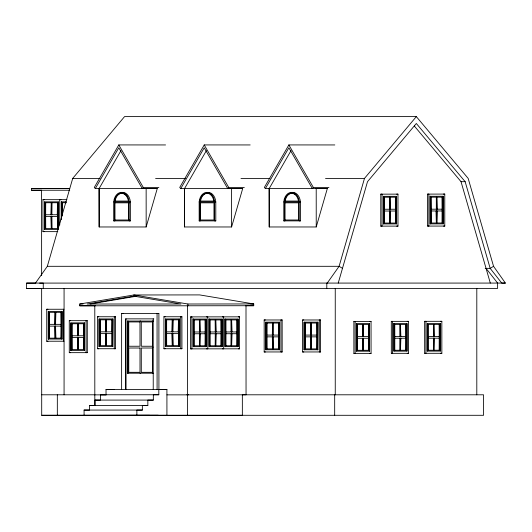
<?xml version="1.0" encoding="UTF-8"?>
<svg xmlns="http://www.w3.org/2000/svg" width="532" height="532" viewBox="0 0 532 532"><rect width="100%" height="100%" fill="white"/><g stroke="black" fill="none" stroke-linecap="round" stroke-linejoin="round"><path stroke-width="0.8" d="M121.622 389.431L121.635 313.541L123.464 313.534M114.526 201.056L114.752 199.706A9.802 7.115 89.9 0 1 121.436 193.249A9.802 7.115 89.9 0 1 128.132 199.706L128.358 201.056L114.526 201.056L115.138 201.056L115.364 199.706A9.802 7.115 89.9 0 1 126.816 195.769M199.965 201.056L200.192 199.706A9.802 7.115 89.9 0 1 206.875 193.249A9.802 7.115 89.9 0 1 213.565 199.706L213.791 201.056L214.403 201.056L199.965 201.056L200.577 201.056L200.797 199.706A9.802 7.115 89.9 0 1 207.487 193.249M299.037 201.056L284.6 201.056L284.82 199.706A9.802 7.115 89.9 0 1 291.509 193.249A9.802 7.115 89.9 0 1 298.199 199.706L298.425 201.056M35.484 283.084L47.335 266.306L72.711 178.4L124.555 116.608L416.33 116.608L468.173 178.4L493.55 266.306L505.4 283.077L501.743 283.077L490.178 268.367L465.154 181.678L416.33 123.49L367.506 181.678L338.232 283.077M120.957 150.636L99.105 188.561L99.125 226.971L146.167 226.971L157.259 188.547L142.277 188.561L118.796 147.776L95.295 188.561L94.29 187.457L118.796 144.923L165.558 144.943M206.396 150.636L184.544 188.561L184.564 226.971L231.6 226.971L242.692 188.547L227.716 188.561L204.228 147.776L180.734 188.561L179.723 187.457L204.228 144.923L250.173 144.943M291.024 150.636L269.179 188.561L269.192 226.971L316.234 226.971L327.326 188.547L265.362 188.561L264.357 187.457L288.863 144.923L334.808 144.943M416.33 116.608L364.48 178.4L339.103 266.306L327.253 283.084M265.362 188.561L288.863 147.776L312.344 188.561L313.355 187.457L328.942 187.463M142.277 188.561L143.288 187.457L158.875 187.463M227.716 188.561L228.72 187.457L244.308 187.463M493.55 266.306L490.178 268.367L485.204 268.367M133.811 296.144L87.162 304.011L180.933 304.011L133.811 296.144L136.857 296.138L90.214 304.005M133.811 294.981L187.902 304.011L187.902 305.787L79.727 305.787L79.727 304.011L133.811 294.981L199.64 294.908L253.731 303.938L253.724 305.714L187.49 305.774M69.699 190.237L31.568 190.237L31.568 188.461L69.612 188.421M157.259 188.547L95.295 188.561M242.692 188.547L180.734 188.561M316.154 188.561L327.326 188.547M31.568 190.237L41.489 190.223M380.786 194.153L397.969 194.14L397.983 226.113L380.799 226.127L380.786 194.153L382.076 194.153L382.089 226.127L380.799 226.127M427.588 194.107L444.772 194.087L444.785 226.06L427.608 226.08L427.588 194.107L428.878 194.107L428.892 226.08L427.608 226.08M383.412 196.335L396.466 196.321L396.48 223.932L383.426 223.945L383.412 196.335L383.426 223.945M430.215 196.281L443.269 196.268L443.282 223.886L430.228 223.899L430.215 196.281L430.228 223.899M384.164 197.219L384.177 223.061L384.164 197.219L389.557 197.212L389.564 209.249M390.249 209.249L390.003 197.212L395.389 197.206L395.402 223.048L390.016 223.054L390.255 211.018M430.973 197.173L431.146 223.008L430.973 197.173L436.36 197.166L436.366 209.196L436.36 197.166M437.058 209.196L436.805 197.166L442.198 197.159L442.212 222.994L436.819 223.001L437.058 210.971M57.769 231.639L42.972 231.639L42.952 199.666L44.176 199.666M60.947 199.666L59.73 199.666L59.737 225.083M284.6 201.056L285.205 201.056L285.431 199.706A9.802 7.115 89.9 0 1 292.115 193.249M44.535 201.847L44.555 229.458L44.535 201.847L58.301 201.847L58.314 228.647M58.301 201.847L58.314 229.458L44.555 229.458M61.32 219.709L61.313 201.847L61.473 218.087M130.36 201.941L113.722 201.941L113.728 220.88L130.367 220.88L130.353 201.941A10.7 7.767 89.9 0 0 120.751 192.67M215.793 201.941L199.154 201.941L199.168 220.88L215.806 220.88L215.793 201.941A10.693 7.761 89.9 0 0 206.19 192.677M300.427 201.941L283.789 201.941L283.795 220.88L300.434 220.88L300.427 201.941A10.7 7.767 89.9 0 0 290.818 192.67M51.105 216.537L51.338 228.574L45.672 228.574L45.659 202.732L45.586 216.537L57.489 216.537L57.496 228.574L57.483 202.732L57.263 214.762M51.105 214.762L51.325 202.732L51.178 214.762M51.817 202.732L51.744 214.762L51.817 202.732L57.483 202.732M62.357 215.945L62.43 202.732L62.59 213.964M114.367 202.832L114.972 202.832L114.985 219.995L114.373 219.995L114.367 202.832L129.143 202.832L128.531 202.832L128.538 219.995L129.15 219.995L114.373 219.995M199.799 202.832L200.411 202.832L200.418 219.995L199.813 219.995L199.799 202.832L213.97 202.832L213.977 219.995L199.813 219.995M284.434 202.832L285.046 202.832L285.052 219.995L284.44 219.995L284.434 202.832L298.598 202.832L298.612 219.995L284.44 219.995M384.171 209.256L395.476 209.242L395.389 197.206M430.98 209.202L442.285 209.189L442.285 210.965L430.98 210.978M384.177 211.024L395.482 211.018L395.402 223.048M45.586 216.537L45.672 228.574M113.728 220.88L114.912 220.88M130.367 220.88L129.183 220.88L129.176 201.941A10.7 7.767 89.9 0 0 121.436 192.358A10.7 7.767 89.9 0 0 113.722 201.941M199.168 220.88L200.345 220.88M215.806 220.88L214.622 220.88L214.615 201.941A10.7 7.767 89.9 0 0 206.875 192.358A10.7 7.767 89.9 0 0 199.154 201.941M283.795 220.88L284.979 220.88M300.434 220.88L299.257 220.88L299.243 201.941A10.7 7.767 89.9 0 0 291.509 192.358A10.7 7.767 89.9 0 0 283.789 201.941M384.177 223.061L389.57 223.054L389.564 211.018M430.987 223.008L436.373 223.001L436.207 210.971L436.373 223.001M51.338 228.574L51.178 216.537M51.83 228.574L51.744 216.537L51.83 228.574L57.496 228.574M42.972 231.639L44.189 231.639M486.055 268.367L497.62 283.077L497.62 288.397L26.6 288.411L26.6 283.091L35.691 283.077M39.601 283.084L43.258 283.077L43.258 288.397M26.6 288.411L41.642 288.397L41.709 415.293L483.555 415.299L483.555 394.797L242.506 394.797M79.727 304.011L83.019 304.005M187.902 304.011L253.724 303.938L250.632 303.938M79.727 305.787L95.361 305.767M63.94 341.225L46.749 341.231L46.73 309.258L47.953 309.252M48.319 311.433L48.332 339.05L48.319 311.433L62.078 311.433L61.938 339.05L62.078 311.433M54.882 326.129L55.115 338.159L49.449 338.159L49.436 312.324L49.363 326.129L61.273 326.129L61.127 338.159L61.114 312.324L61.273 326.129M54.882 324.354L55.102 312.324L54.956 324.354M55.601 324.354L55.747 312.324L55.528 324.354M97.516 316.753L115.51 316.753L115.524 348.726L97.536 348.726L97.516 316.753L98.739 316.753M115.51 316.753L114.294 316.753L114.307 348.726L115.524 348.726M163.929 316.753L181.917 316.753L181.937 348.726L163.942 348.726L163.929 316.753L165.146 316.753M181.917 316.753L180.7 316.753L180.72 348.726L181.937 348.726M190.616 316.892L239.58 316.839L239.6 348.812L190.629 348.866L190.616 316.892L191.899 316.892L191.919 348.866L190.629 348.866M99.098 318.934L99.118 346.545L99.098 318.934L112.864 318.934L112.724 346.545L112.864 318.934M165.512 318.934L165.525 346.545L165.512 318.934L179.271 318.934L179.131 346.545L179.271 318.934M193.242 319.074L206.296 319.06L206.31 346.671L193.256 346.684L193.242 319.074L193.256 346.684M209.136 319.054L222.19 319.04L222.203 346.651L209.149 346.664L209.136 319.054L209.149 346.664M225.029 319.04L238.083 319.02L238.097 346.638L225.043 346.651L225.029 319.04L225.043 346.651M105.669 333.624L105.901 345.66L100.235 345.66L100.222 319.818L100.149 333.624L112.053 333.624L112.059 345.66L112.046 319.818L111.826 331.855M105.669 331.855L105.888 319.818L105.742 331.855M106.387 331.855L106.533 319.818L106.307 331.855M172.075 333.624L172.315 345.66L166.642 345.66L166.629 319.818L166.563 333.624L178.466 333.624L178.473 345.66L178.459 319.818L178.233 331.855M172.075 331.855L172.302 319.818L172.155 331.855M172.794 331.855L172.94 319.818L172.72 331.855M193.994 319.958L194.007 345.793L193.994 319.958L199.387 319.951L199.387 331.988M200.079 331.981L199.833 319.951L205.219 319.945L205.232 345.787L199.846 345.793L200.079 333.757M209.887 319.938L209.901 345.78L209.887 319.938L215.28 319.932L215.287 331.968M215.972 331.968L215.726 319.932L221.113 319.932L221.126 345.767L215.739 345.773L215.972 333.737M225.781 319.925L225.794 345.76L225.781 319.925L231.174 319.918L231.181 331.948M231.866 331.948L231.62 319.918L237.006 319.912L237.019 345.747L231.633 345.753L231.866 333.724M264.165 319.978L282.16 319.978L282.173 351.951L264.185 351.951L264.165 319.978L265.388 319.978M282.16 319.978L280.943 319.978L280.956 351.951L282.173 351.951M302.535 319.978L320.53 319.978L320.543 351.951L302.548 351.951L302.535 319.978L303.752 319.978M320.53 319.978L319.306 319.978L319.326 351.951L320.543 351.951M69.273 320.683L87.268 320.676L87.281 352.656L69.286 352.656L69.273 320.683L70.49 320.676M87.268 320.676L86.044 320.683L86.064 352.656L87.281 352.656M127.487 321.055L128.099 321.055L128.126 373.205L127.514 373.205L127.487 321.055L153.156 321.055L152.551 321.055L152.578 373.205L153.183 373.205L127.514 373.205M140.022 321.055L140.628 321.055M353.88 321.408L371.057 321.388L371.077 353.361L353.893 353.381L353.88 321.408L355.163 321.408L355.183 353.381L353.893 353.381M391.306 321.368L408.49 321.348L408.503 353.321L391.326 353.341L391.306 321.368L392.596 321.368L392.609 353.341L391.326 353.341M424.656 321.328L441.839 321.315L441.853 353.288L424.676 353.301L424.656 321.328L425.946 321.328L425.959 353.301L424.676 353.301M265.747 322.159L265.767 349.77L265.747 322.159L279.513 322.159L279.373 349.77L279.513 322.159M304.118 322.159L304.131 349.77L304.118 322.159L317.877 322.159L317.744 349.77L317.877 322.159M70.856 322.864L70.869 350.475L70.856 322.864L84.615 322.864L84.482 350.475L84.615 322.864M272.317 336.856L272.55 348.886L266.884 348.886L266.871 323.044L266.798 335.08L278.702 335.08L278.695 323.044L273.029 323.044L273.036 335.08M272.317 335.08L272.537 323.044L272.391 335.08M273.029 323.044L272.956 335.08M278.695 323.044L278.708 348.886L278.708 336.856L266.798 336.856L266.884 348.886M310.921 348.886L310.914 336.856L310.921 348.886L305.248 348.886L305.235 323.044L305.168 336.856L317.072 336.856L316.926 348.886L316.912 323.044L317.072 336.856M310.907 323.044L310.761 335.08L310.907 323.044L305.235 323.044M311.406 335.08L311.553 323.044L311.326 335.08M77.419 337.554L77.659 349.584L71.986 349.584L71.973 323.749L71.906 337.554L83.81 337.554L83.817 349.584L83.803 323.749L83.584 335.778M77.419 335.778L77.645 323.749L77.499 335.778M78.144 335.778L78.29 323.749L78.064 335.778M356.507 323.589L369.56 323.569L369.574 351.187L356.52 351.2L356.507 323.589L356.52 351.2M393.933 323.542L406.987 323.529L407 351.147L393.946 351.16L393.933 323.542L393.946 351.16M427.282 323.509L440.336 323.496L440.35 351.107L427.296 351.12L427.282 323.509L427.296 351.12M357.258 324.473L357.271 350.309L357.258 324.473L362.651 324.467L362.658 336.497M363.343 336.497L363.097 324.467L368.483 324.46L368.496 350.295L363.11 350.302L363.343 338.272M394.691 324.434L394.704 350.269L394.691 324.434L400.077 324.427L400.084 336.457M400.776 336.457L400.523 324.427L405.916 324.42L405.929 350.256L400.536 350.262L400.776 338.232M428.041 324.394L428.054 350.236L428.041 324.394L433.427 324.387L433.434 336.423M434.125 336.423L433.873 324.387L439.266 324.38L439.279 350.222L433.886 350.229L434.125 338.192M49.363 326.129L49.449 338.159M55.528 326.129L55.76 338.159L55.601 326.129M194 331.988L205.305 331.981L205.305 333.75L194 333.764M209.894 331.975L221.199 331.961L221.113 319.932M225.787 331.955L237.092 331.941L237.092 333.717L225.787 333.73M100.149 333.624L100.235 345.66M106.314 333.624L106.546 345.66L106.387 333.624M166.563 333.624L166.642 345.66M172.72 333.624L172.953 345.66L172.8 333.624M209.894 333.744L221.199 333.737L221.126 345.767M278.702 335.08L278.708 336.856M357.265 336.503L368.57 336.49L368.576 338.266L357.265 338.279M394.697 336.463L406.002 336.45L406.002 338.226L394.697 338.239M428.047 336.43L439.352 336.417L439.352 338.186L428.047 338.199M272.963 336.856L273.195 348.886L273.036 336.856M305.168 336.856L305.248 348.886M311.326 336.856L311.566 348.886L311.406 336.856M71.906 337.554L71.986 349.584M78.064 337.554L78.304 349.584L78.144 337.554M55.115 338.159L54.956 326.129M46.749 341.231L47.966 341.225M105.901 345.66L105.742 333.624M172.315 345.66L172.155 333.624M194.007 345.793L199.4 345.793L199.394 333.757M209.901 345.78L215.294 345.773L215.287 333.744M225.794 345.76L231.187 345.753L231.181 333.724M127.5 347.13L128.112 347.13M152.564 347.13L153.169 347.13M97.536 348.726L98.753 348.726M163.942 348.726L165.166 348.726M272.55 348.886L272.391 336.856M77.659 349.584L77.499 337.554M357.271 350.309L362.664 350.302L362.658 338.272M394.704 350.269L400.091 350.262L400.084 338.232M428.054 350.236L433.44 350.229L433.434 338.192M264.185 351.951L265.402 351.951M302.548 351.951L303.772 351.951M69.286 352.656L70.51 352.656M140.049 373.205L140.654 373.205M242.346 394.797L242.353 415.299L84.089 415.392L84.083 410.072L89.569 410.066L89.569 405.411L95.055 405.411L95.055 400.091L100.541 400.084L100.541 394.764L106.028 394.757L106.028 389.437L114.127 389.431M158.815 389.437L166.915 389.431L166.928 415.359L136.877 415.392L136.87 410.072L142.363 410.066L142.357 405.411L147.849 405.411L147.843 400.091L153.329 400.084L153.329 394.764L158.815 394.757L158.815 389.437L106.028 389.437M94.816 394.857L106.294 394.857M187.483 394.857L246.05 394.797L246.003 305.714M41.709 415.293L158.257 415.226M84.089 415.392L149.678 415.299M72.711 178.4L100.063 178.4M155.597 178.4L185.442 178.4M240.976 178.4L269.99 178.4M325.524 178.4L364.48 178.4M414.328 126.018L461.031 181.678L465.154 181.678M31.568 188.461L69.699 188.461M443.482 194.087L444.772 194.087M396.679 194.14L397.969 194.14M396.466 196.321L396.48 223.932M443.269 196.268L443.282 223.886M436.805 197.166L436.978 209.196M442.198 197.159L442.285 209.189M389.557 197.212L389.643 209.249M390.003 197.212L390.169 209.249M42.952 199.666L66.919 199.666M61.313 201.847L66.267 201.847M45.659 202.732L51.325 202.732M62.43 202.732L66.52 202.732M389.643 211.018L389.57 223.054M442.285 210.965L442.212 222.994M45.586 214.762L57.489 214.762M436.819 223.001L436.978 210.971M390.016 223.054L390.169 211.018M396.692 226.113L397.983 226.113M443.502 226.06L444.785 226.06M47.335 266.306L339.103 266.306L342.482 268.367M26.6 283.091L505.4 283.077M245.465 305.714L253.731 305.714M46.73 309.258L63.926 309.252M49.436 312.324L55.102 312.324M55.594 312.324L61.266 312.324M158.922 389.431L158.895 313.534L157.066 313.541L157.093 389.431L166.915 389.431M121.635 313.541L158.895 313.534M206.509 316.873L207.793 316.873L207.812 348.852L206.522 348.852M222.403 316.859L223.686 316.859L223.706 348.832L222.416 348.832M238.296 316.839L239.58 316.839M153.821 318.861L125.406 318.861L125.426 389.431M206.296 319.06L206.31 346.671M222.19 319.04L222.203 346.651M238.083 319.02L238.097 346.638M100.222 319.818L105.888 319.818M106.38 319.818L112.046 319.818M166.629 319.818L172.302 319.818M172.787 319.818L178.459 319.818M199.387 319.951L199.473 331.988M199.833 319.951L199.999 331.981M205.219 319.945L205.305 331.981M215.28 319.932L215.367 331.968M215.726 319.932L215.892 331.968M231.174 319.918L231.26 331.948M231.62 319.918L231.786 331.948M237.006 319.912L237.092 331.941M440.549 321.315L441.839 321.315M369.773 321.388L371.057 321.388M407.199 321.348L408.49 321.348M152.518 321.946L141.273 321.946L141.286 346.246L152.531 346.246M266.871 323.044L272.537 323.044M311.4 323.044L317.065 323.044M406.987 323.529L407 351.147M440.336 323.496L440.35 351.107M369.56 323.569L369.574 351.187M71.973 323.749L77.645 323.749M78.138 323.749L83.803 323.749M49.363 324.354L61.273 324.354M400.077 324.427L400.164 336.457M400.523 324.427L400.696 336.457M405.916 324.42L406.002 336.45M433.427 324.387L433.514 336.423M433.873 324.387L434.046 336.423M439.266 324.38L439.352 336.417M362.651 324.467L362.738 336.497M363.097 324.467L363.263 336.497M368.483 324.46L368.57 336.49M100.149 331.855L112.053 331.848M166.563 331.855L178.466 331.848M199.473 333.757L199.4 345.793M205.305 333.75L205.232 345.787M215.367 333.744L215.294 345.773M231.26 333.724L231.187 345.753M237.092 333.717L237.019 345.747M305.168 335.08L317.072 335.08M71.906 335.778L83.81 335.778M55.607 338.159L61.28 338.159M439.352 338.186L439.279 350.222M362.738 338.272L362.664 350.302M368.576 338.266L368.496 350.295M400.164 338.232L400.091 350.262M406.002 338.226L405.929 350.256M433.514 338.192L433.44 350.229M48.332 339.05L62.091 339.05M106.393 345.66L112.059 345.66M172.8 345.66L178.473 345.66M199.846 345.793L199.999 333.757M215.739 345.773L215.892 333.737M231.633 345.753L231.786 333.724M99.118 346.545L112.877 346.545M165.525 346.545L179.284 346.545M152.531 348.014L141.286 348.014L141.299 372.314L152.544 372.314M238.309 348.812L239.6 348.812M273.042 348.886L278.708 348.886M311.413 348.886L317.079 348.886M78.151 349.584L83.817 349.584M265.767 349.77L279.526 349.77M304.131 349.77L317.897 349.77M400.536 350.262L400.696 338.232M433.886 350.229L434.046 338.192M363.11 350.302L363.263 338.272M70.869 350.475L84.628 350.475M369.787 353.361L371.077 353.361M407.219 353.321L408.503 353.321M440.569 353.288L441.853 353.288M41.696 394.791L94.756 394.797M100.541 394.764L158.815 394.757M186.812 394.797L188.468 394.797M166.935 394.857L187.537 394.857M95.055 400.091L153.329 400.084M89.569 405.411L147.849 405.411M84.083 410.072L142.363 410.066M288.863 144.923L313.355 187.457M204.228 144.923L228.72 187.457M118.796 144.923L143.288 187.457M461.031 181.678L490.305 283.077M269.179 188.561L269.252 226.971M184.544 188.561L184.617 226.971M99.105 188.561L99.185 226.971M316.214 188.561L316.234 226.971M231.58 188.561L231.6 226.971M187.444 305.774L187.497 415.359M153.209 318.861L153.229 389.431M146.147 188.561L146.167 226.971M126.018 318.861L126.051 389.431M94.796 305.774L94.816 405.517M63.508 309.258L63.521 341.231M41.596 190.23L41.636 275.623M476.805 288.397L476.805 394.797M335.253 288.397L335.253 394.797M334.681 394.797L334.681 415.299M326.794 283.077L326.794 288.397M64.073 288.397L64.073 394.797M57.33 394.797L57.33 415.299M292.693 193.282A9.802 7.115 89.9 0 1 294.941 194.054M208.065 193.282A9.802 7.115 89.9 0 1 209.209 193.542M139.983 321.946L128.744 321.946L128.757 346.246L139.996 346.246L139.983 321.946M140.002 348.014L128.757 348.014L128.771 372.314L140.009 372.314L140.002 348.014"/></g></svg>
